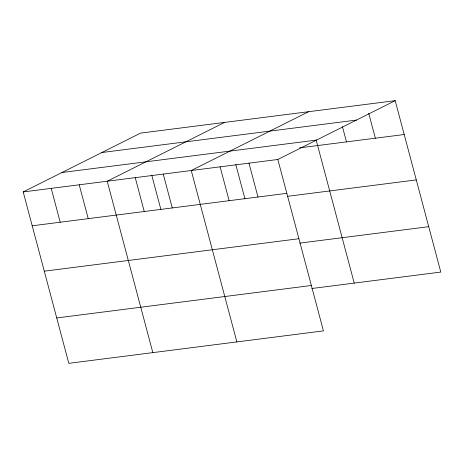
<?xml version="1.0" encoding="UTF-8"?>
<svg xmlns="http://www.w3.org/2000/svg" width="464" height="464" viewBox="0 0 464 464"><rect width="100%" height="100%" fill="white"/><g stroke="black" fill="none" stroke-linecap="round" stroke-linejoin="round"><path stroke-width="0.7" d="M395.195 100.665L277.832 159.483L323.437 330.884L68.805 363.335L23.2 191.934L140.563 133.116L395.195 100.665L440.8 272.066L311.854 288.498M224.593 122.409L107.23 181.227L152.836 352.628M308.618 111.696L191.255 170.514L236.86 341.916M101.836 152.528L356.462 120.072M61.932 172.521L316.558 140.07M299.674 147.842L404.202 134.525M23.2 191.934L277.832 159.483M32.207 225.794L286.839 193.337M287.332 196.347L416.278 179.91M44.289 271.179L298.915 238.728M299.773 243.113L428.724 226.676M56.73 317.944L311.361 285.493M368.723 113.326L375.347 138.202M342.444 126.678L346.486 141.88M316.158 140.029L354.223 283.098M248.971 163.16L257.978 197.02M235.799 164.517L244.946 198.905M220.116 166.837L229.123 200.697M163.247 174.087L172.254 207.942M151.769 175.23L160.921 209.612M135.239 177.654L144.246 211.514M79.216 184.794L88.23 218.654M51.208 188.361L60.216 222.221"/></g></svg>
